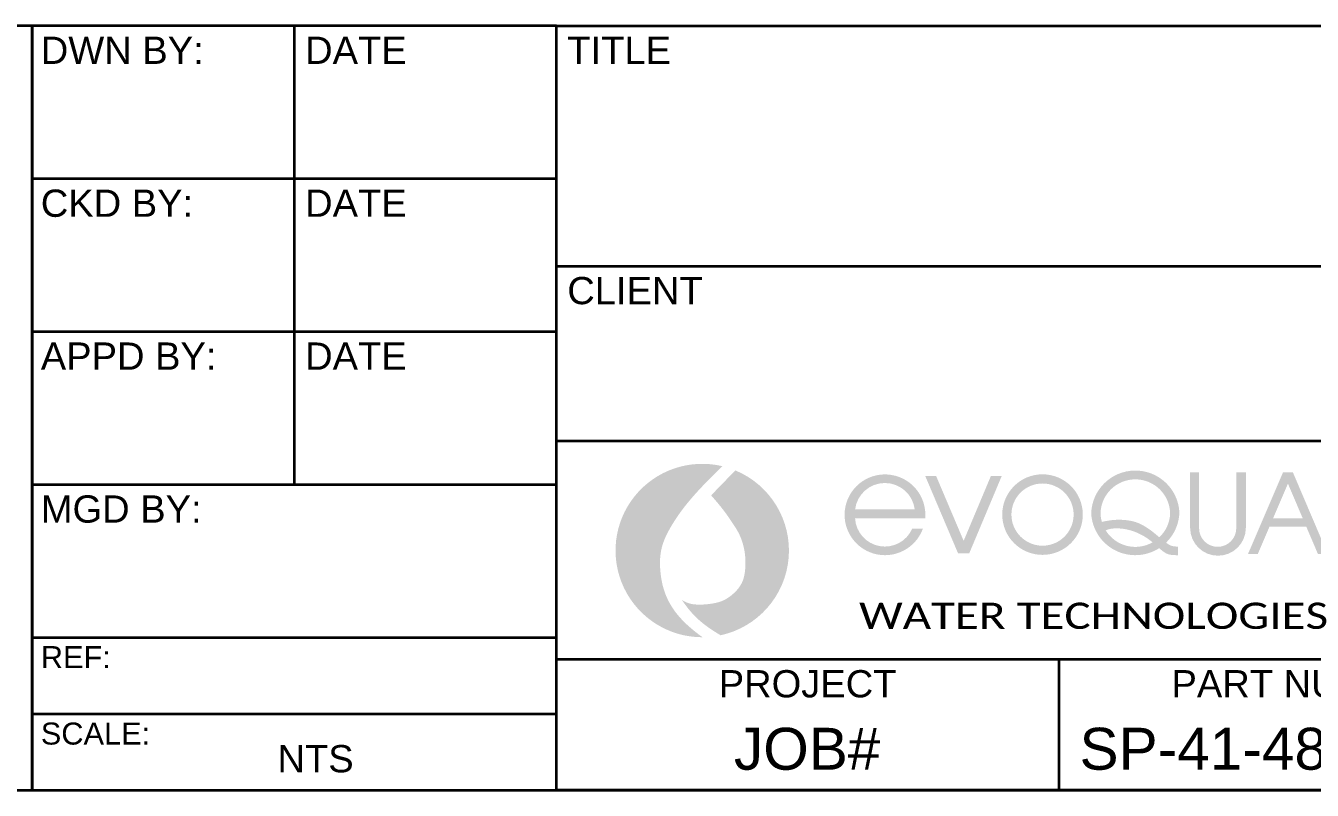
# Model space of a CAD drawing. Header units: inches. Extents: x 17 to 469, y 7 to 301.
# Drawn here: x 358.5 to 410, y 7 to 37.6 of the extents above; entities that cross this region are included whole.
import ezdxf
from ezdxf.enums import TextEntityAlignment as Align

# ---------------------------------------------------------------- set-up
doc = ezdxf.new("R2010")
doc.units = ezdxf.units.IN
doc.header["$LTSCALE"] = 14
doc.header["$MEASUREMENT"] = 0
doc.layers.get('0').update_dxf_attribs({"lineweight": 25})
for name, color, linetype, lineweight in [('Border', 7, 'Continuous', 35), ('Hatch', 7, 'Continuous', 18), ('Title', 7, 'Continuous', 35)]:
    doc.layers.add(name, color=color, linetype=linetype, lineweight=lineweight)
doc.styles.add('Standard A-B-C', font='arial.ttf')
doc.styles.add('Standard D-E', font='arial.ttf')
doc.styles.add('Text Style175', font='arial.ttf')
doc.styles.add('Text Style176', font='arial.ttf')
doc.styles.add('Text Style238', font='arial.ttf')
doc.styles.add('Text Style5', font='arial.ttf')

# ---------------------------------------------------------------- blocks, each defined once
blk = doc.blocks.new('Borders 22x34_D')
at = {"layer": 'Border'}
blk.add_line((1.25, 0.4999999999999998), (33.5, 0.4999999999999999), dxfattribs=at)
blk = doc.blocks.new('Title Blocks D-E')
at = {"layer": 'Hatch'}
h = blk.add_hatch(color=256, dxfattribs=at)
edge = h.paths.add_edge_path()
edge.add_arc((19.98189101367876, 9.943906092784042), 0.2480719103066371, 76.67904422196989, 270.1894755167525)
edge.add_spline(control_points=[(19.98271137895041, 9.695835538940974), (19.95345309105183, 9.716895074018595), (19.90706101172811, 9.757582681646385), (19.87700493049096, 9.809075822364122), (19.86340140199017, 9.859645821546861), (19.85905807307129, 9.913599619973075), (19.86446310478937, 9.954909505000881), (19.8816433844362, 9.996605463722519), (19.91586083952322, 10.05094746716277), (19.94824109578481, 10.09215870240479), (19.99280924253348, 10.13969271243175), (20.03904818574205, 10.18530354588766)], knot_values=[1, 1, 1, 1, 1, 2, 3, 4, 5, 6, 7, 8, 9, 9, 9, 9, 9], degree=4, periodic=0)
h = blk.add_hatch(color=256, dxfattribs=at)
edge = h.paths.add_edge_path()
edge.add_line((20.07652725733046, 10.17321735301929), (20.00727756033102, 10.10174476056733))
edge.add_spline(control_points=[(20.00727756033102, 10.10174476056733), (20.03914590152676, 10.06589463365678), (20.06205326464902, 10.03231709591344), (20.07977724453722, 10.00633734431644), (20.09291840155609, 9.982728954174325), (20.10645438168407, 9.938139373098876), (20.10645438168407, 9.885254681356948), (20.0973312580813, 9.844655972069827), (20.06500654201578, 9.813293603220147), (20.03456712345327, 9.793429472069839), (19.98866453348985, 9.788065841916373), (19.94298954232558, 9.788065841916373), (19.92328802309256, 9.80336153764499)], knot_values=[1, 1, 1, 1, 1, 2, 3, 4, 5, 6, 7, 8, 9, 10, 10, 10, 10, 10], degree=4, periodic=0)
edge.add_spline(control_points=[(19.92328802309256, 9.80336153764499), (19.94541699423018, 9.76971769391496), (19.96808223500112, 9.745075690320038), (19.99617440364807, 9.723795472653753), (20.03456712345327, 9.701491365215341)], knot_values=[1, 1, 1, 1, 1, 2, 2, 2, 2, 2], degree=4, periodic=0)
edge.add_arc((19.98189101367876, 9.943906092784042), 0.248071910306636, 282.2596405573036, 427.574169988247)
h = blk.add_hatch(color=256, dxfattribs=at)
edge = h.paths.add_edge_path(flags=0)
edge.add_arc((20.50451582386743, 10.0511933714257), 0.08593673129867534, 6.776661522110381, 173.2233384778896)
edge.add_line((20.41917947616973, 10.06133386194242), (20.58985217156513, 10.06133386194242))
edge = h.paths.add_edge_path()
edge.add_arc((20.50465952519584, 10.04614204808804), 0.1155461320437756, 354.8678353908406, 699.9288679324424)
edge.add_line((20.61318822665002, 10.00648817575572), (20.58256276585194, 10.00648817575572))
edge.add_arc((20.50435126089575, 10.04054076796844), 0.0853030980909805, 183.1818174345895, 336.47212022216326, ccw=False)
edge.add_line((20.41917966361967, 10.035806049248), (20.61974243338927, 10.035806049248))
h = blk.add_hatch(color=256, dxfattribs=at)
edge = h.paths.add_edge_path(flags=0)
edge.add_arc((20.95540742271109, 10.04673761102746), 0.08898218991667346, 0, 360)
edge = h.paths.add_edge_path()
edge.add_arc((20.95540742271109, 10.04673761102746), 0.1152627050413219, 0, 360)
h = blk.add_hatch(color=256, dxfattribs=at)
edge = h.paths.add_edge_path(flags=0)
edge.add_spline(control_points=[(21.28965365755471, 9.98179292378984), (21.28703241586095, 9.983963055464308), (21.27929868501237, 9.99042403830512), (21.26621666323003, 10.00148305775575), (21.24874244271965, 10.01314764377143), (21.21811683598544, 10.03074535794635), (21.17310424011757, 10.03358443398824), (21.14717791512313, 10.03074535794635), (21.12528978030135, 10.02579253233809)], knot_values=[-5.52597164909316, -5.52597164909316, -5.52597164909316, -5.52597164909316, -5.52597164909316, -5, -4, -3, -2, -1, -1, -1, -1, -1], degree=4, periodic=0)
edge.add_arc((21.2209285947543, 10.05406190907489), 0.09972933616068584, 182.5887102984282, 196.466876723726, ccw=False)
edge.add_arc((21.22092859475428, 10.04792371726015), 0.09964095679554646, 0.9395147463749254, 179.0604852533602, ccw=False)
edge.add_arc((21.2209285947543, 10.05406190907489), 0.09972933616068579, 313.56015868189434, 357.4112897013063, ccw=False)
edge = h.paths.add_edge_path(flags=0)
edge.add_spline(control_points=[(21.13623384771224, 10.00140509266396), (21.14717791512313, 10.00653126271307), (21.16403102746299, 10.00775959704101), (21.18778228260108, 10.00775959704101), (21.22362858241822, 9.997574353673063), (21.24871627221788, 9.983693987986738), (21.26100620248021, 9.974763794409442), (21.26795225583187, 9.96919300850959), (21.27019188039856, 9.967349342635039)], knot_values=[-5.475496917830196, -5.475496917830196, -5.475496917830196, -5.475496917830196, -5.475496917830196, -4.475496917830196, -3.475496917830196, -2.475496917830196, -1.475496917830196, -1, -1, -1, -1, -1], degree=4, periodic=0)
edge.add_arc((21.2209285947543, 10.05406190907489), 0.09972933616068583, 211.8702374822789, 299.6018442750251, ccw=False)
edge = h.paths.add_edge_path()
edge.add_line((21.34298238841649, 9.955344151221507), (21.34298238841649, 9.930594838847103))
edge.add_spline(control_points=[(21.34298238841649, 9.930594838847103), (21.32558160767466, 9.930594838847103), (21.3124251213407, 9.931839985738108), (21.30160919742674, 9.939822479466438), (21.29240971520882, 9.947892082317136), (21.28922983792888, 9.950733973171527)], knot_values=[6.426385496155728, 6.426385496155728, 6.426385496155728, 6.426385496155728, 6.426385496155728, 7.426385496155728, 8, 8, 8, 8, 8], degree=4, periodic=0)
edge.add_arc((21.22080332029925, 10.05690955693937), 0.1263148562258648, 183.1672639838756, 302.80039011630686, ccw=False)
edge.add_arc((21.22092859475428, 10.04648217173905), 0.1262942701338117, 2.941242516077807, 178.4353925870931, ccw=False)
edge.add_arc((21.22080332029925, 10.05690955693937), 0.1263148562258648, 314.2285574218731, 358.2093711192952, ccw=False)
edge.add_spline(control_points=[(21.30891075433669, 9.966396999961352), (21.31059179566335, 9.965135118110556), (21.31622790101721, 9.961063967666211), (21.32196975317009, 9.957773353566468), (21.33082036812931, 9.95499168933311), (21.34298238841649, 9.955344151221507)], knot_values=[6.585199874805888, 6.585199874805888, 6.585199874805888, 6.585199874805888, 6.585199874805888, 7, 8, 8, 8, 8, 8], degree=4, periodic=0)
h = blk.add_hatch(color=256, dxfattribs=at)
edge = h.paths.add_edge_path()
edge.add_arc((21.45740204549791, 10.00880344364932), 0.0797103534870232, 180, 360)
edge.add_line((21.53711239898493, 10.00880344364932), (21.53711239898493, 10.16800607434183))
edge.add_line((21.53711239898493, 10.16800607434183), (21.50965984869046, 10.16800607434183))
edge.add_line((21.50965984869046, 10.16800607434183), (21.50965984869046, 10.00769037620621))
edge.add_arc((21.45647626523377, 10.00769037620621), 0.05318358345669146, -180, 0, ccw=False)
edge.add_line((21.40329268177708, 10.00769037620621), (21.40329268177708, 10.16800607434183))
edge.add_line((21.40329268177708, 10.16800607434183), (21.37769169201088, 10.16800607434183))
edge.add_line((21.37769169201088, 10.16800607434183), (21.37769169201088, 10.00880344364932))
h = blk.add_hatch(color=256, dxfattribs=at)
h.paths.add_polyline_path([(21.61483802138626, 10.03580942244037), (21.65753700761585, 10.13525941264608), (21.69992845663814, 10.03580942244037)], flags=0)
h.paths.add_polyline_path([(21.77131311377488, 9.933873317007475), (21.74337963454223, 9.933873317007475), (21.71000068168535, 10.01218006544985), (21.60470790102296, 10.01218006544985), (21.5711370853932, 9.933873317007475), (21.5431872425969, 9.933873317007475), (21.64356208621772, 10.16800607434183), (21.67151192901402, 10.16800607434183)])
blk.add_hatch(color=256, dxfattribs=at).paths.add_polyline_path([(20.83882920677774, 10.1574384630601), (20.74579721742829, 9.936036758994819), (20.71370478699376, 9.936036758994819), (20.61974243338927, 10.1574384630601), (20.65090274812042, 10.1574384630601), (20.72975100221102, 9.971649823795975), (20.80781854366126, 10.1574384630601)])
at = {"layer": 'Title'}
for p, q in [((18.06458223216816, 11.4454762342088), (15.25208223216816, 11.4454762342088)), ((19.56458223216816, 11.4454762342088), (18.06458223216816, 11.4454762342088)), ((18.06458223216816, 11.4454762342088), (18.06458223216816, 9.257976234208797)), ((18.06458223216816, 9.257976234208797), (18.06458223216816, 11.4454762342088)), ((18.81458223216816, 11.4454762342088), (18.81458223216816, 10.1329762342088)), ((19.56458223216816, 11.4454762342088), (25.75208223216816, 11.4454762342088)), ((19.56458223216816, 9.257976234208797), (19.56458223216816, 11.4454762342088)), ((19.56458223216816, 9.257976234208797), (19.56458223216816, 11.4454762342088)), ((18.06458223216816, 11.0079762342088), (19.56458223216816, 11.0079762342088)), ((19.56458223216816, 10.7579762342088), (25.75208223216816, 10.7579762342088)), ((18.06458223216816, 10.5704762342088), (19.56458223216816, 10.5704762342088)), ((19.56458223216816, 10.2579762342088), (25.75208223216816, 10.2579762342088)), ((18.06458223216816, 10.1329762342088), (19.56458223216816, 10.1329762342088)), ((18.06458223216816, 9.695476234208797), (19.56458223216816, 9.695476234208797)), ((19.56458223216816, 9.632976234208797), (25.75208223216816, 9.632976234208797)), ((21.00208223216816, 9.632976234208797), (21.00208223216816, 9.257976234208797)), ((18.06458223216816, 9.476726234208797), (19.56458223216816, 9.476726234208797)), ((15.25208223216816, 9.257976234208797), (18.06458223216816, 9.257976234208797)), ((18.06458223216816, 9.257976234208797), (19.56458223216816, 9.257976234208797)), ((25.75208223216816, 9.257976234208797), (19.56458223216816, 9.257976234208797))]:
    blk.add_line(p, q, dxfattribs=at)
for s, insert, char_height, attachment_point, style in [('\\fArial|b0|i0;\\H0.0780;DWN BY:', (18.08958223216816, 11.4142262342088), 0.07799999920401986, 1, 'Standard A-B-C'), ('\\fArial|b0|i0;\\H0.0780;DATE', (18.84583223216816, 11.4142262342088), 0.07799999920401986, 1, 'Standard A-B-C'), ('\\fArial|b0|i0;\\H0.0780;TITLE', (19.59583223216816, 11.4142262342088), 0.07799999920401986, 1, 'Standard A-B-C'), ('\\fArial|b0|i0;\\H0.0780;CKD BY:', (18.08958223216816, 10.9767262342088), 0.07799999920401986, 1, 'Standard A-B-C'), ('\\fArial|b0|i0;\\H0.0780;DATE', (18.84583223216816, 10.9767262342088), 0.07799999920401986, 1, 'Standard A-B-C'), ('\\fArial|b0|i0;\\H0.0780;CLIENT', (19.59583223216816, 10.7267262342088), 0.07799999920401986, 1, 'Standard A-B-C'), ('\\fArial|b0|i0;\\H0.0780;DATE', (18.84583223216816, 10.5392262342088), 0.07799999920401986, 1, 'Standard A-B-C'), ('\\fArial|b0|i0;\\H0.0780;MGD BY:', (18.08958223216816, 10.1017262342088), 0.07799999920401986, 1, 'Standard A-B-C'), ('\\fCalibri|b0|i0;\\W1.20;\\H0.0750;WATER TECHNOLOGIES', (21.77234922199468, 9.794773761189376), 0.07500000239357234, 3, 'Standard D-E'), ('\\fArial|b0|i0;\\H0.0630;REF:', (18.08958223216816, 9.670476234208797), 0.06299999755198561, 1, 'Standard A-B-C'), ('\\fArial|b0|i0;\\H0.0780;PROJECT', (20.28333223216816, 9.6017262342088), 0.07799999920401986, 2, 'Standard A-B-C'), ('\\fArial|b0|i0;\\H0.0780;PART NUMBER', (21.72083223216816, 9.6017262342088), 0.07799999920401986, 2, 'Standard A-B-C'), ('\\fArial|b0|i0;\\H0.0630;SCALE:', (18.08958223216816, 9.451726234208797), 0.06299999755198561, 1, 'Standard A-B-C')]:
    blk.add_mtext(s, dxfattribs=dict(at, insert=insert, char_height=char_height, attachment_point=attachment_point, style=style))
at = {"layer": 'Title', "insert": (18.08958223216816, 10.5392262342088), "char_height": 0.07799999920401986, "attachment_point": 1, "line_spacing_factor": 3.028467655181885, "style": 'Standard A-B-C'}
blk.add_mtext('\\fArial|b0|i0;\\H0.0780;APPD BY:\\P', dxfattribs=at)
at = {"layer": 'Title'}
for tag, height, style, p in [('DESIGNER', 0.09399999783733698, 'Text Style175', (18.43958223216816, 11.1407762342088)), ('CREATION_DATE', 0.09399999783733698, 'Text Style175', (19.18958223216816, 11.1407762342088)), ('CHECKED_BY', 0.09399999783733698, 'Text Style175', (18.43958223216816, 10.7032762342088)), ('CHECKED_DATE', 0.09399999783733698, 'Text Style175', (19.18958223216816, 10.7032762342088)), ('ENG_APPROVED_BY', 0.09399999783733698, 'Text Style175', (18.43958223216816, 10.2657762342088)), ('ENG_APPROVAL_DATE', 0.09399999783733698, 'Text Style175', (19.18958223216816, 10.2657762342088)), ('MANAGER', 0.09399999783733698, 'Text Style175', (18.81458223216816, 9.828276234208797)), ('REVISION_NUMBER', 0.1200000014830762, 'Text Style5', (25.56458223216816, 9.376776234208798))]:
    blk.add_attdef(tag, text='', height=height, dxfattribs=dict(at, style=style)).set_placement(p, align=Align.MIDDLE_CENTER)
at = {"layer": 'Title', "style": 'Text Style176'}
blk.add_attdef('!Reference', text='', height=0.07799999920401986, dxfattribs=at).set_placement((18.87708223216816, 9.526726234208796), align=Align.BOTTOM_CENTER)
at = {"layer": 'Title'}
for tag, p, height, style in [('PROJECT_001', (20.0725136744474, 9.316735305422863), 0.1200000014830762, 'Text Style5'), ('PART_NUMBER_001', (21.06120056942589, 9.316817160813164), 0.1200000014830762, 'Text Style5'), ('@DMS_Reference_001', (23.12832029153776, 9.316776233118013), 0.1200000014830762, 'Text Style5'), ('Sheet_Number_001', (24.46172752474966, 9.316530666947111), 0.1200000014830762, 'Text Style5'), ('Number_of_sheets_001', (25.02265817451255, 9.314187783023133), 0.12466666970666, 'Text Style238'), ('Scale_1_001', (18.76681279199675, 9.30930638427118), 0.07799999920401986, 'Text Style176')]:
    blk.add_attdef(tag, p, '', height=height, dxfattribs=dict(at, style=style))

msp = doc.modelspace()

# ---------------------------------------------------------------- block references
at = {"xscale": 14, "yscale": 14, "zscale": 14}
msp.add_blockref('Borders 22x34_D', (0, 0), dxfattribs=at)
ref = msp.add_blockref('Title Blocks D-E', (105.8389443912146, -122.6116672789232), dxfattribs=dict(xscale=14, yscale=14, zscale=14))
ref.add_attrib('PROJECT_001', 'JOB#', (386.8541358334782, 7.822626996996915), dxfattribs={"layer": 'Title', "height": 1.680000020763067, "style": 'Text Style5'})
ref.add_attrib('PART_NUMBER_001', 'SP-41-48-1038-R', (400.695752363177, 7.823772972461132), dxfattribs={"layer": 'Title', "height": 1.680000020763067, "style": 'Text Style5'})
ref.add_attrib('Scale_1_001', 'NTS', (368.5743234791691, 7.718622100873329), dxfattribs={"layer": 'Title', "height": 1.091999988856278, "style": 'Text Style176'})

doc.saveas('drawing.dxf')
